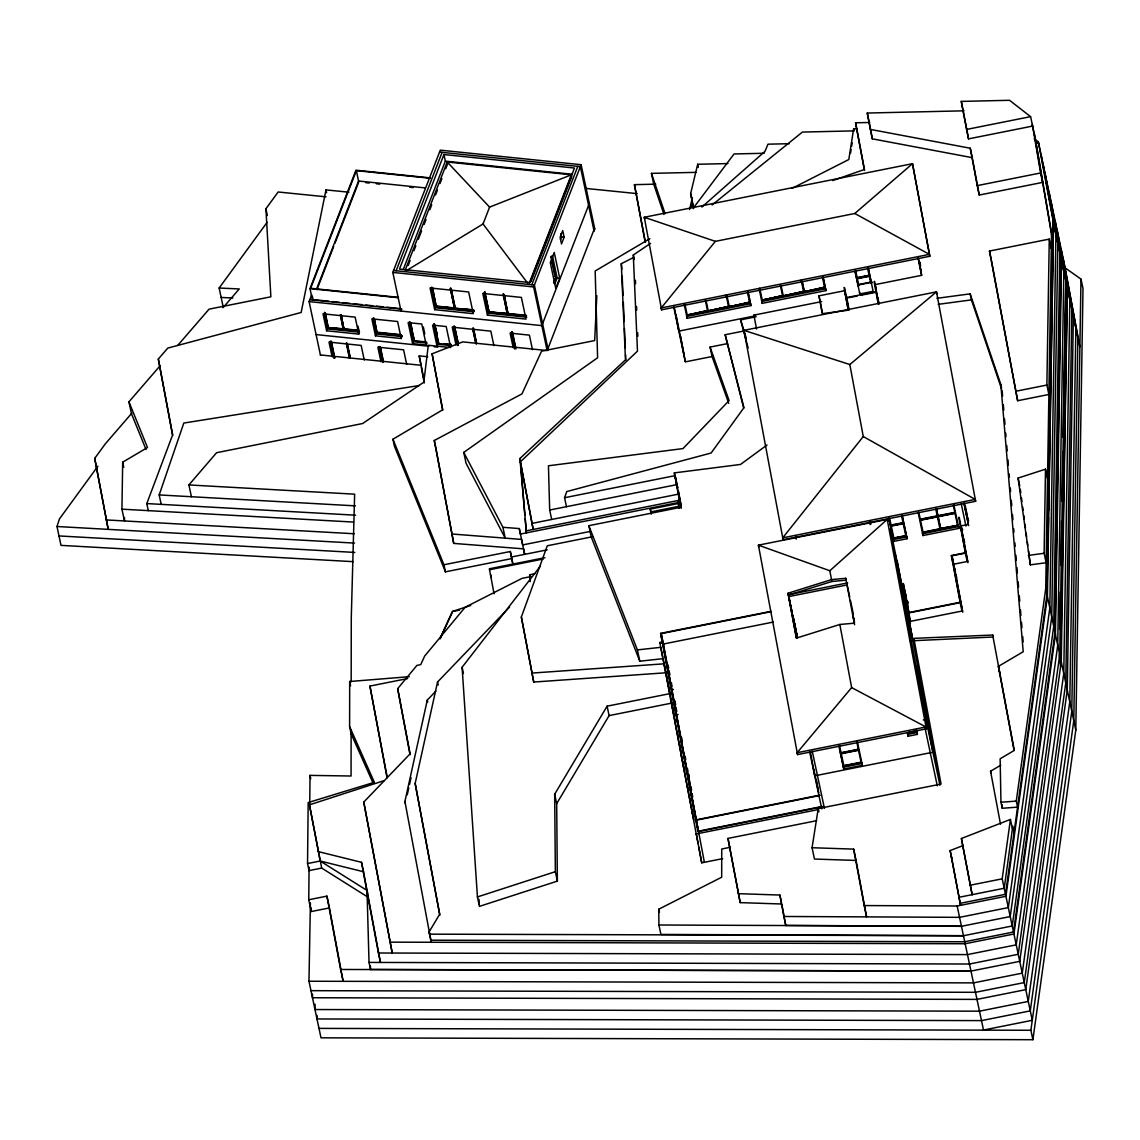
<?xml version="1.0" encoding="UTF-8"?>
<svg xmlns="http://www.w3.org/2000/svg" width="1140" height="1140" viewBox="0 0 1140 1140"><rect width="100%" height="100%" fill="white"/><g stroke="black" fill="none" stroke-linecap="round" stroke-linejoin="round"><path stroke-width="1.5" d="M373.036 783.009L351.12 733.69L349.61 726.607L349.681 681.506L409.274 676.69M351.12 729.785L351.063 776.012L310.037 775.385L309.738 803.814M351.177 681.791L351.277 617.809L354.64 494.176L188.898 484.942L191.406 496.726M367.051 896.596L321.694 868.082L309.054 870.604L307.543 863.536L308.171 802.56L374.362 782.311L349.61 726.607M308.755 899.759L326.923 896.126L329.432 907.91L311.263 911.544L308.755 899.759L309.083 867.768M309.054 870.604L309.083 867.127M311.263 911.544L311.291 907.996M124.502 517.475L124.445 520.952L121.937 509.167L122.678 462.184L147.488 447.521L128.934 401.836L160.284 365.57M1044.126 553.285L1045.494 469.181L1018.077 478.073L1030.346 564.856L1046.135 562.718L1044.126 553.285L1028.337 555.422M1046.876 385.049L1049.27 239.115L989.463 251.057L1017.649 400.724L1048.871 394.483L1046.876 385.049L1015.64 391.291M936.923 298.31L970.14 293.849L1000.877 384.679L1023.193 651.738L998.384 666.387L1014.087 750.533L1000.136 758.77L1000.963 802.232L1002.245 808.274L1017.564 807.134L1016.281 801.106L1045.722 588.611L1051.507 234.227L1034.322 133.879M960.136 903.35L1005.494 894.302L1047.005 594.638L1052.79 240.255L1035.605 139.921L1030.589 116.651L1009.556 100.291L961.277 101.403L968.515 138.88L1032.598 126.084M913.995 639.127L941.056 784.049L818.221 808.588L812.065 847.732L853.646 849.115L864.191 905.559L957.144 906.015L1005.922 896.282L1047.418 596.619L1053.517 222.898L1038.341 141.859L1034.194 138.909M1059.83 252.61L1053.731 626.33L1012.235 925.979L963.457 935.726L429.538 934.159L429.11 931.936L439.598 914.323L415.159 783.451L437.546 682.005L509.594 607.036M1061.112 258.652L1055.013 632.429L1013.517 932.021L964.739 941.768L430.82 940.201M307.543 863.536L320.183 861.014L367.009 890.44L369.032 962.417L969.47 964.027L1018.248 954.28L1059.744 654.688L1065.843 280.91L1063.05 437.29M326.923 896.126L340.618 969.47L970.981 971.095L1019.744 961.348L1061.255 661.756L1067.353 287.978L1051.08 201.837M1071.871 309.197L1065.757 682.988L1024.262 982.58L975.484 992.313L310.978 990.674M1064.119 267.145L1080.991 279.115L1073.78 720.708L1030.888 1030.275L1032.897 1039.708L320.995 1037.827L308.969 981.241L310.408 902.894M1032.897 1039.708L1075.79 730.142L1083 288.548L1080.991 279.115M1046.833 588.083L1047.104 598.928L1047.29 588.283M1047.532 547.286L1048.016 518.899M1048.202 508.269L1053.103 220.918L1079.879 346.93L1065.116 267.857L1038.341 141.859M1047.988 547.485L1048.501 517.332M1048.615 510.25L1053.517 222.898M1059.174 654.089L1060.585 666.487L1067.353 287.978M1059.63 629.209L1060.285 591.888M1060.77 565.226L1061.568 520.809M1061.91 501.258L1062.808 451.497M312.545 994.18L312.474 997.742L976.994 999.395L1025.758 989.648L1067.268 690.056L1073.367 316.279L1057.108 230.138M315.082 1004.198L314.982 1009.541L979.502 1011.18L1028.266 1001.433L1069.776 701.841L1075.875 328.064L1061.112 248.99M317.048 1015.412L316.991 1018.96L981.497 1020.614L1030.275 1010.866L1071.771 711.274L1077.884 337.497L1063.121 258.424M596.818 295.659L594.667 340.575L541.557 351.191L521.978 393.884L434.269 440.496L453.72 543.409L523.602 548.853L524.642 554.368L519.298 528.575L502.911 527.293L463.752 452.395L597.602 357.775L595.166 270.992L649.857 238.688M957.144 906.015L983.506 1030.047L1032.284 1020.3L1002.202 878.826L1010.425 819.432L961.405 838.498L972.135 894.672L961.405 838.498M857.166 128.82L853.618 128.905L848.801 159.529L792.2 188.299M850.568 153.002L851.096 149.597M851.637 146.191L852.164 142.799M348.911 192.204L325.997 189.895L301.145 312.474L167.794 348.085L158.332 359.029L172.539 435.138L146.803 503.567L148.3 510.635M429.11 931.936L431.233 942.181L404.914 801.477L427.301 700.046L435.851 691.139M407.236 794.865L408.747 787.982M409.517 784.548L411.027 777.68M693.505 208.634L690.669 193.444L697.694 164.26L727.947 163.576M689.543 209.546L692.408 197.605M691.182 206.411L692.422 201.296M353.229 561.664L61.004 545.376L57 526.509L59.437 518.942L97.898 466.175M161.196 504.365L159.187 494.931L183.811 423.054L419.292 385.505M566.466 506.687L564.557 497.724L566.794 491.554L711.118 453.022L743.964 407.678L725.154 334.733L744.164 330.942M666.002 672.771L533.734 682.048L521.351 616.997L547.286 545.775L592.572 536.726M594.553 228.285L547.2 350.55L462.74 341.886L432.089 353.799L442.562 409.887L392.944 439.199L394.44 446.267L445.441 571.838L511.832 558.572L512.857 564.086L510.335 551.504L443.93 564.77L392.944 439.199M312.403 299.92L309.995 288.605L355.979 170.202L430.193 177.868M430.151 178.267L356.35 170.644L310.664 288.278L398.516 297.355M320.497 355.338L309.083 301.587L311.747 294.719M316.721 288.705L358.559 181.018L425.32 187.915M316.92 289.645L333.664 246.568M334.946 243.262L358.758 181.958L356.35 170.644M359.513 332.182L358.758 334.106L326.61 330.785L327.351 328.862L324.102 313.586M358.074 331.341L327.622 328.192L324.601 312.332M340.774 315.937L343.268 329.346L340.319 314.626M341.416 316.008L343.91 329.417L340.846 314.982M401.779 309.154L401.024 311.078L392.816 272.417L440.297 150.152L581.115 164.702L594.866 229.439M396.136 270.75L442.12 152.347M443.945 154.541L399.456 269.097L529.986 282.578L574.475 168.022L443.945 154.541L445.341 161.139L403.432 269.054M372.98 318.63L376.228 333.906L401.95 336.571L401.195 338.495L375.473 335.844L376.97 331.982M374.533 319.428L377.026 332.837L374.077 318.117M405.242 270.094L447.222 161.994L571.325 174.819L571.724 176.7L531.012 281.523M408.191 265.435L410.087 260.519M413.905 250.686L415.815 245.784M418.366 239.229L421.543 231.035M424.094 224.48L426.004 219.564M429.809 209.746L431.718 204.83M435.537 194.997L437.447 190.095M439.997 183.54L441.907 178.624M445.726 168.791L447.621 163.875M409.232 322.307L413.35 341.715L426.987 343.126L426.232 345.049L412.609 343.639L414.105 339.791M409.488 321.623L413.62 341.045L425.021 341.715M434.696 309.667L430.079 287.978L468.654 291.968L473.271 313.657L434.696 309.667L436.193 305.819M432.559 287.679L436.235 306.66L432.445 287.964M406.111 270.821L483.047 223.967L489.587 207.124L571.325 174.819L529.345 282.919M438.53 342.314L437.033 346.161L432.573 325.128L446.196 326.539L450.671 347.572M450.884 289.56L454.575 308.555L450.3 288.477M473.755 309.938L435.922 306.489L431.803 287.081M487.421 315.11L482.804 293.422L521.379 297.412L525.996 319.1L487.421 315.11L488.162 313.187L483.901 293.165M525.255 316.322L488.433 312.517L484.529 292.524M503.609 295.018L507.3 314.013L503.025 293.921M504.251 295.075L507.941 314.07L503.666 293.978M531.81 284.772L577.795 166.369M547.015 349.952L533.634 286.966L581.115 164.702M560.51 239.628L561.55 236.935L560.851 233.629M564.129 237.191L561.507 243.932L560.111 237.334L562.718 230.594L564.129 237.191L561.55 236.935M553.613 282.863L555.408 278.245M554.125 282.919L555.921 278.303L551.261 256.4M551.86 257.241L556.049 278.317L551.389 256.415M554.866 283.76L557.132 277.932L552.387 255.617M559.712 278.189L555.75 288.392L550.278 262.642L554.24 252.439L559.712 278.189L557.132 277.932M589.337 203.376L541.842 325.627L309.083 301.587M439.926 638.642L452.409 611.425L470.678 605.497M440.183 638.728L452.666 611.51L459.52 610.142M540.474 565.996L462.099 667.27L477.432 896.938L479.441 906.371L557.36 881.106L555.365 871.673L554.667 794.224L607.107 706.173L669.893 693.633L665.717 671.289M557.36 881.106L556.676 803.657L609.102 715.606L607.107 706.173M94.72 458.366L108.215 529.373L94.72 458.366L105.251 443.916L131.812 413.193M177.712 345.42L209.076 309.154L270.864 296.813L265.919 208.748L278.146 191.99L325.969 196.821M223.155 306.888L219.151 288.021L267.102 222.343M693.519 207.836L734.046 153.957L764.199 153.273M783.094 539.761L743.95 330.344L936.481 291.868L975.64 501.286L783.094 539.761L782.696 537.866L863.265 436.534L849.827 364.543L936.481 291.868L936.881 293.764M661.214 307.957L715.364 241.352L854.786 213.493L912.499 163.69L929.827 256.258L661.613 309.838L661.214 307.957L929.428 254.363L912.499 163.69L644.271 217.27L661.613 309.838M363.76 802.076L392.217 952.997L363.76 802.076L409.887 754.067L397.675 688.631L416.941 665.389L420.731 664.62L424.65 656.084L465.12 607.278L522.049 578.351L530.77 576.612M797.558 754.58L758.414 545.162L887.219 519.427L926.364 728.845L797.558 754.58L797.159 752.699L851.637 687.605L839.852 624.478L854.116 623.181M188.898 484.942L216.586 452.708L362.648 423.524L423.809 382.214L428.284 345.263L449.53 347.444M223.084 307.643L239.258 288.947L219.151 288.021M520.396 461.814L533.178 529.459L520.396 461.814L637.474 351.149L633.298 255.018L650.57 243.347M525.226 518.743L526.409 532.879L519.94 458.494L625.475 359.841L621.3 263.696L633.883 257.312M796.461 638.272L788.011 593.242L831.473 579.605L845.738 578.308L846.136 580.189L831.872 581.486L829.82 570.755L887.219 519.427L887.618 521.322M701.912 207.053L764.983 151.349L767.99 144.182L789.236 143.697M712.13 204.972L802.403 132.069L853.846 130.886M767.063 444.971L740.501 464.45L674.31 472.901L680.737 507.314L588.839 525.683L591.247 536.997L639.797 661.214L663.138 658.649L671.987 704.107M1000.507 824.192L990.56 771.21L1000.777 765.182M963.457 935.726L660.929 934.43L658.92 924.996L658.778 909.193L721.677 877.23L721.748 849.001L730.427 847.262M951.415 856.61L960.564 905.331L950.133 850.582L963.314 845.452M832.798 180.548L864.291 169.532L855.57 122.792L869.763 122.465M321.694 868.082L309.453 804.84L383.995 780.672M477.432 896.938L555.365 871.673M831.872 581.486L788.41 595.123L788.011 593.242M839.852 624.478L796.39 638.115L788.367 594.724L847.732 582.868M966.506 129.447L1030.589 116.651M1040.62 172.966L1042.63 182.4L979.246 195.054L977.236 185.62L1040.62 172.966L1032.313 124.445M857.209 277.918L869.165 275.524M857.266 278.203L869.207 275.723M857.308 278.388L869.264 275.994M687.206 314.925L750.319 302.513L686.594 315.253M762.232 299.934L825.346 287.522L761.606 300.262M687.249 315.21L707.513 310.579L687.249 315.21L685.012 304.579M708.282 311.006L728.546 306.375L708.282 311.006L706.03 300.39M729.315 306.803L749.564 302.185L729.315 306.803L726.807 295.075M762.275 300.219L782.524 295.588L762.275 300.219L759.725 288.206M783.294 296.015L803.558 291.384L783.294 296.015L781.057 285.399M804.327 291.812L824.576 287.195L804.327 291.812L802.19 281.751M750.548 303.739L686.807 316.464L687.164 318.331L750.904 305.606L748.04 291.854M825.574 288.748L761.834 301.473L762.19 303.354L825.916 290.615L823.066 276.863M857.594 284.715L871.174 282.007M858.506 284.929L872.371 282.164M819.005 295.83L844.683 290.7L848.317 310.194L822.339 313.671L819.005 295.83L822.41 313.229M875.221 284.601L921.647 275.324L918.441 258.153M756.533 329.004L753.896 315.125L821.641 301.601M854.744 269.938L859.859 293.963L873.14 291.313L868.024 267.273M755.592 315.78L678.799 331.113L674.624 308.726M846.336 297.64L876.005 291.712M848.573 297.725L857.237 296.001M860.7 295.303L874.58 292.538M748.182 348.014L740.601 319.856L756.062 316.763M728.731 403.332L712.072 356.521L710.063 347.087L727.534 343.596M713.084 356.321L685.34 361.865L680.537 336.101M564.557 497.724L675.122 475.636L676.704 483.103M551.689 519.47L549.68 510.036L677.018 484.6L677.687 487.735M531.895 523.417L679.027 494.019L678.357 490.884M525.982 530.898L680.309 500.061M680.737 502.042L520.324 534.09L519.298 528.575M678.799 506.317L650.783 511.917L650.256 509.11L678.272 503.51M590.221 531.425L522.633 544.934L521.607 539.42L451.725 533.99M547.172 549.865L511.361 557.018L510.335 551.504M544.934 557.688L489.359 568.789L494.062 593.812M489.559 569.729L543.324 558.985M530.228 581.671L529.644 574.774L534.874 573.719M782.696 537.866L975.227 499.405L975.64 501.286M937.878 515.707L954.807 512.33L955.021 513.356L938.092 516.734L936.41 508.753M891.124 525.341L903.122 523.146L891.181 525.611M920.336 519.498L937.322 516.306L920.393 519.783M937.935 515.993L954.907 512.801L937.992 516.263L940.671 528.903L936.453 509.039M891.223 525.811L903.179 523.417M920.436 519.968L937.379 516.591M938.035 516.463L954.964 513.071M940.571 528.347L957.6 525.526L953.339 505.376M893.817 537.98L905.773 535.586M923.03 532.138L939.959 528.76M940.628 528.618L957.557 525.241M889.599 518.101L893.874 538.251L906.585 536.213L893.204 538.294M958.27 525.298L922.517 533.021L958.37 525.868M892.919 539.662L906.813 536.883M922.431 533.762L958.883 526.481M910.034 621.428L962.488 610.955L953.752 564.2L967.718 561.422L961.077 525.882L968.373 524.414L964.454 503.424M888.673 517.346L893.774 541.386L907.055 538.736L902.096 515.052M918.142 512.43L922.987 535.543L958.84 528.39L958.142 524.642M961.448 529.957L962.787 529.687M910.447 620.63L908.723 612.551L960.108 602.276L951.387 555.536L965.323 552.757L958.74 517.446M962.773 612.251L951.986 555.807L965.922 553.028L959.267 517.361M387.059 777.836L369.93 686.081L407.621 678.557M900.657 584.093L903.308 583.566L905.716 594.88L903.065 595.422M823.322 806.607L697.922 831.659L660.601 633.37L771.125 611.297M819.774 795.136L695.984 819.86L661.214 633.641L771.053 611.696M663.295 641.72L659.803 642.404L701.727 862.795M660.003 643.359L662.668 642.818L704.378 862.253M773.262 622.07L663.409 644.014L698.378 831.188L822.168 806.45M905.388 602.248L908.039 601.721M905.587 603.188L908.238 602.661M910.319 622.725L908.267 613.035L960.707 602.547M910.205 640.851L993.097 637.018L992.683 635.037L912.428 638.414L903.877 592.601L910.447 623.409M672.657 689.657L673.469 689.515M609.102 715.606L671.902 703.067M677.331 714.595L678.129 714.438M923.3 720.024L925.965 719.497L890.354 528.789L909.692 623.423M797.159 752.699L925.965 726.964L926.364 728.845M908.138 732.835L916.104 731.239M910.618 732.535L907.625 733.718L916.916 731.852L913.71 731.923M908.096 736.24L917.386 734.388L917.044 732.507L907.739 734.374L908.096 736.24L907.397 732.935M841.135 752.998L858.392 749.55M841.178 753.198L858.448 749.75M841.192 753.284L858.491 750.02M843.814 765.638L861.085 762.19M839.596 745.774L843.871 765.923L861.897 762.803L843.315 766.522M843.429 767.177L862.025 763.458L862.367 765.339L843.785 769.044L838.926 745.931M695.514 820.344L819.86 795.506M695.614 834.067L818.435 809.528M1043.072 164.117L1057.835 243.176L1051.736 616.897L1010.225 916.56L961.462 926.293L785.774 925.438L781.784 904.006L740.202 902.623L727.976 838.413L816.596 820.7M722.632 858.648L701.727 862.823L698.792 847.077M970.126 885.239L1002.202 878.826M958.854 897.323L1004.212 888.26L1012.79 826.229L1014.087 832.271M938.206 304.337L971.423 299.877L1001.59 389.025M588.839 525.683L637.388 649.9L660.73 647.335L662.782 657.025M1000.963 802.232L1016.281 801.106M531.824 673.084L664.093 663.822L665.048 668.297M979.246 195.054L972.263 157.662L872.328 138.838L867.269 113.045L964.041 110.822M663.965 214.391L653.747 184.224L651.439 173.365L695.927 172.354M645.026 241.452L634.424 184.652L655.757 184.167M389.909 942.153L965.167 943.749L1013.93 934.002L1055.44 634.41L1061.54 260.632L1045.067 173.537M318.188 851.58L361.508 862.31L378.437 952.997L967.475 954.593L1016.239 944.846L1057.735 645.254L1063.848 271.477L1049.085 192.404M369.032 962.417L370.529 969.485L970.981 971.095M308.969 981.241L973.489 982.88L1022.252 973.147L1063.748 673.555L1069.861 299.763L1055.099 220.704M318.986 1028.394L1030.888 1030.275M738.293 893.66L779.874 895.057L783.878 916.475L959.552 917.344L1008.33 907.597L1049.826 607.948L1055.925 234.213L1041.162 155.154M658.92 924.996L961.462 926.293M864.191 905.559L866.585 916.888L856.055 860.444L814.473 859.047L812.065 847.732M221.16 297.454L232.888 297.996M159.187 494.931L355.381 505.861M146.803 503.567L355.609 515.195M121.937 509.167L353.571 522.077M106.22 519.94L354.312 533.762M57 526.509L354.526 543.096M59.009 535.942L354.768 552.43M586.188 188.47L637.289 193.629M439.541 152.09L580.36 166.625L594.125 231.363M445.341 161.139L572.351 174.263M365.783 182.685L369.303 183.041M376.328 183.768L379.834 184.138M409.716 187.216L413.222 187.587M555.465 277.747L556.235 277.832M393.557 270.493L534.375 285.029L548.141 349.766M392.816 272.417L533.634 286.966M309.995 288.605L398.345 297.74M436.463 306.09L454.789 307.985M472.088 309.767L455.216 308.627L450.941 288.534M507.514 313.429L488.974 312.118L484.7 292.025M508.155 313.5L526.481 315.381M436.349 306.375L454.675 308.27L450.414 288.178M473.656 310.237L455.33 308.341L451.055 288.249M507.4 313.714L489.074 311.818L484.814 291.74M526.381 315.68L508.055 313.785L504.136 295.374M488.647 311.947L526.267 315.965M474.283 311.063L435.694 307.073L431.576 287.651M474.012 311.733L435.437 307.743L431.176 287.722M488.162 313.187L526.751 317.177M328.876 301.231L313.058 299.592L312.374 296.357M332.395 301.587L339.421 302.314M342.94 302.684L349.966 303.397M353.471 303.767L362.264 304.679M365.783 305.036L372.809 305.762M376.314 306.133L383.353 306.845M386.859 307.216L400.924 308.669M309.823 299.663L401.522 309.125M343.496 328.776L328.163 327.779L325.099 313.358M344.137 328.833L359.243 330.401M377.255 332.253L399.941 334.604M343.382 329.061L328.277 327.493L325.313 312.773M359.143 330.685L344.024 329.118L340.96 314.697M377.141 332.552L401.579 335.075M327.836 327.608L359.029 330.971M401.465 335.36L376.713 332.666L373.82 319.086M402.206 335.901L376.485 333.236L373.236 317.96M327.351 328.862L357.817 332.011M414.476 340.532L410.058 322.663M444.173 343.696L451.226 344.423M414.29 341.017L426.645 342.285M451.07 344.807L438.045 343.567L433.927 324.145M451.411 345.648L437.789 344.237L433.656 324.829M316.079 334.59L428.953 346.246M434.24 346.802L437.774 347.159M424.251 382.969L419.192 355.851L427.657 356.735M320.368 354.939L420.389 365.213M870.333 129.404L970.254 148.228L972.263 157.662M378.437 952.997L380.447 962.431L363.517 871.744L320.183 861.014L309.453 804.84M849.827 364.543L743.95 330.344L744.349 332.224M715.364 241.352L644.271 217.27L644.684 219.165M829.82 570.755L758.414 545.162L758.812 547.043M851.637 687.605L925.965 726.964M854.786 213.493L929.428 254.363L929.827 256.258M863.265 436.534L975.227 499.405M1035.989 141.873L1038.754 143.84M447.222 161.994L489.587 207.124M483.047 223.967L527.635 283.147M146.02 449.516L131.428 413.62L128.934 401.836M710.063 347.087L729.101 400.582L682.974 448.59L548.44 465.776L549.68 510.036M651.439 173.365L665.062 213.608M740.601 319.856L746.301 338.381M743.679 408.149L725.154 334.733M1051.507 234.227L1052.79 240.255M1049.27 239.115L1051.265 248.548M1045.494 469.181L1047.503 478.615M961.277 101.403L968.515 138.88M989.463 251.057L991.13 258.923M1045.722 588.611L1047.005 594.638M1047.418 596.619L1059.744 654.688M1061.255 661.756L1075.79 730.142M1000.877 384.679L1001.519 387.7M1018.077 478.073L1019.744 485.939M970.14 293.849L971.423 299.877M918.014 258.039L921.662 275.41M964.226 503.78L966.777 515.793M963.87 503.224L968.63 525.611M998.384 666.387L999.666 672.429M961.219 503.752L965.979 526.153M961.604 527.905L962.303 531.226M961.077 525.882L961.49 527.849M963.899 538.949L964.611 542.54M965.922 553.028L967.988 562.718M965.323 552.757L967.048 560.837M953.738 504.35L958.84 528.39M867.269 113.045L872.328 138.838M1010.425 819.432L1012.434 828.865M956.061 574.731L956.759 578.051M951.986 555.807L954.052 565.511M954.75 568.846L955.477 572.266M951.387 555.536L953.439 565.24M960.45 603.901L961.832 610.37M855.57 122.792L864.605 170.373M935.74 508.882L940.015 529.031L923.087 532.423L918.812 512.273M990.56 771.21L990.988 773.191M853.618 128.905L854.045 130.886M875.548 286.112L876.19 289.132M868.281 268.185L871.573 283.632M867.626 268.299L870.789 283.233M855.684 270.679L858.833 285.613M855 270.836L858.292 286.283M902.31 516.42L907.055 538.736M901.555 515.722L905.815 535.871L893.874 538.251M846.35 295.787L847.034 299.022M845.324 293.721L845.966 296.742M907.098 601.036L907.81 604.414M888.929 518.258L893.774 541.386M905.858 598.201L902.852 584.051L908.267 613.035M895.128 553.527L897.75 566.68L896.539 560.125M900.372 581.571L912.855 640.395M916.076 665.703L928.558 724.456M920.094 687.192L922.716 700.345L921.305 693.733M925.965 719.497L939.93 785.232L912.827 640.01M925.139 728.631L937.28 785.759M950.133 850.582L951.829 858.591M822.852 276.179L825.916 290.615M822.439 277.134L824.69 287.75M916.332 729.429L917.386 734.388M870.077 520.78L870.818 524.257M869.435 521.051L870.148 524.628M802.09 281.195L804.284 291.541M801.178 280.212L803.672 291.954M849.713 596.99L847.148 584.92L788.723 596.605L795.677 629.323M850.44 600.424L853.376 614.203M854.544 622.511L852.706 613.861L854.302 622.383M780.387 285.527L782.639 296.158M857.266 741.299L862.367 765.339M856.867 742.325L861.127 762.475L843.871 765.923M759.326 289.603L762.19 303.354M753.896 315.125L754.31 317.105M748.168 292.781L750.904 305.606M747.427 292.125L749.664 302.741M839.553 748.795L843.201 765.966M853.646 849.115L856.055 860.444M726.152 295.203L728.645 306.945M697.694 164.26L698.336 167.281M789.336 598.571L790.048 601.892M790.39 603.986L792.029 611.952M792.77 615.401L793.924 620.16M794.281 622.269L797.515 637.802M795.891 630.249L797.33 637.004M812.264 751.189L824.419 808.317M813.661 768.916L818.762 792.941M809.614 751.716L821.755 808.844M690.669 193.444L693.533 207.922M818.221 808.588L818.919 811.823M705.375 300.518L707.612 311.135M684.299 304.594L687.164 318.331M683.957 354.341L676.063 314.939M673.697 306.86L685.268 361.537M634.424 184.652L645.425 242.279M779.874 895.057L781.456 902.524M783.878 916.475L785.774 925.438M633.298 255.018L634.253 259.535M674.31 472.901L676.718 484.215M621.3 263.696L621.87 269.183M727.976 838.413L740.202 902.623M650.256 509.11L651.325 514.111M661.214 633.641L663.608 644.955M660.601 633.37L663.01 644.699M674.866 701.043L675.607 704.477M687.363 768.36L688.104 771.837M688.56 774.031L689.301 777.509M691.553 790.077L690.812 786.6L691.41 790.063M673.113 710.348L670.562 698.321L682.148 759.411M696.326 821.484L698.378 831.188M682.874 762.845L684.698 771.424M693.776 820.045L680.68 752.543M637.388 649.9L639.797 661.214M551.09 257.156L552.914 265.734M552.188 263.084L555.052 276.564M658.778 909.193L659.447 912.328M532.494 349.695L529.402 335.132L510.122 333.137L513.214 347.7M512.444 332.182L516.007 348.926M512.33 332.467L515.423 347.828M511.689 331.583L515.138 347.757M511.475 332.168L514.909 348.341M511.205 332.837L514.639 349.011M519.94 458.494L520.353 460.474M484.301 293.108L488.433 312.517M493.919 345.705L490.827 331.156L452.238 327.166L456.029 344.964M529.644 574.774L530.356 580.203M473.542 328.163L476.634 343.511M473.328 328.733L476.52 343.81M472.901 328.092L476.107 343.154M472.786 328.377L475.993 343.454M472.673 328.676L475.879 343.738M502.911 527.293L505.22 538.137L466.06 463.239L463.752 452.395M521.351 616.997L533.734 682.048M554.667 794.224L556.676 803.657M454.575 326.197L458.137 342.94M454.461 326.496L458.38 344.907M454.347 326.781L458.266 345.192M454.162 327.223L457.61 343.397M453.592 326.183L457.724 345.591M453.335 326.852L457.111 344.651M490.542 574.375L491.212 577.481M435.637 327.636L437.09 334.49L435.437 327.75M434.725 324.686L438.686 343.639L434.141 323.575M432.089 353.799L442.805 410.158M423.325 326.966L424.778 333.82M426.232 345.049L421.772 324.017L408.134 322.606L412.609 343.639M419.192 355.851L421.202 365.284M410.799 323.489L412.253 330.344M410.286 322.164L414.262 341.102M434.269 440.496L435.936 448.362M401.195 338.495L397.589 321.523L371.868 318.858L375.473 335.844M406.681 364.373L403.589 349.809L377.867 347.159L380.959 361.722M443.93 564.77L445.441 571.838M462.099 667.27L463.439 673.555M380.56 347.871L383.411 361.252M380.09 346.474L383.183 361.836M379.791 347.216L382.883 361.779M379.563 347.786L382.655 362.349M378.964 346.845L382.057 361.409M437.546 682.005L438.188 685.026M358.003 326.168L358.687 329.375M358.758 334.106L355.153 317.134L323.005 313.814L326.61 330.785M364.244 359.983L361.152 345.434L329.004 342.1L332.096 356.663M325.997 189.895L326.596 192.717M427.301 700.046L427.714 702.026M347.444 344.437L350.293 357.832M346.973 343.055L350.18 358.131M346.859 343.354L350.065 358.416M346.802 344.38L349.652 357.775M346.332 342.998L349.424 358.345M331.341 341.145L334.775 358.174M331.113 341.715L334.618 357.675M330.928 342.171L334.02 356.72M324.373 312.916L327.622 328.192M330.358 341.131L333.792 357.305M330.087 341.801L333.536 357.974M397.675 688.631L410.272 754.58M415.159 783.451L439.912 915.121M404.914 801.477L405.341 803.458M369.93 686.081L387.13 776.881M265.919 208.748L267.344 215.474M349.681 681.506L350.579 685.739M361.508 862.31L363.517 871.744M367.009 890.44L367.607 893.276M310.037 775.385L310.75 778.748M340.618 969.47L343.126 981.269L329.432 907.91M158.332 359.029L172.753 435.295M122.678 462.184L123.747 467.229M991.458 260.49L1017.649 400.724M970.254 148.228L977.236 185.62M992.683 635.037L1014.173 749.864M967.931 517.631L968.587 521.137M919.966 262.399L920.607 265.834M966.577 511.703L967.233 515.195M919.667 262.029L920.308 265.463M965.323 506.231L965.979 509.737M919.396 262.471L921.106 271.32M960.935 527.82L965.651 553.043M953.909 567.649L960.379 602.276M922.645 533.677L922.987 535.543M877.9 297.853L878.883 303.083M874.565 281.338L878.926 304.394M876.304 292.182L878.227 302.442M874.109 281.808L878.256 304.038M859.503 292.096L859.859 293.963M905.516 593.94L909.022 612.693M903.308 583.566L908.723 612.551M905.26 595.365L908.138 610.798M910.205 626.017L911.843 634.766M903.55 593.156L904.775 599.697L902.153 586.544L903.365 593.099M929.727 733.362L927.105 720.209L932.178 746.444L929.556 733.305M897.308 561.521L906.044 608.261M921.747 692.393L932.919 752.229L814.744 775.827L810.483 752.172M846.835 298.082L849.072 310.052M844.626 287.708L848.773 309.923M844.027 287.437L848.203 309.809M916.047 730.954L908.081 732.55M845.738 578.308L854.573 624.72M843.087 765.31L843.785 769.044M795.577 535.615L796.233 539.106M794.509 623.081L794.979 625.589M795.122 626.088L797.273 637.873M793.069 616.797L796.96 637.63M816.269 779.589L817.822 787.94M679.355 495.743L679.996 499.192M680.637 502.626L681.278 506.06M677.018 484.6L677.659 488.034M678.3 491.468L679.91 500.075M680.552 503.51L681.193 506.958M675.122 475.636L681.221 508.312M677.858 501.386L679.169 508.383M668.04 664.919L668.653 668.211M669.166 670.89L669.893 674.823M671.432 683.003L672.044 686.366M674.795 701.086L675.436 704.548M675.949 707.213L676.732 711.503M681.592 737.537L682.261 741.029M685.097 756.233L685.753 759.696M688.418 774.017L689.13 777.879M689.714 780.928L690.356 784.391M692.051 793.497L692.707 796.988M672.657 707.114L674.296 715.863M674.937 719.354L675.593 722.86M677.231 731.609L677.887 735.101M679.511 743.85L681.15 752.6M682.789 761.349L683.43 764.855M687.363 785.845L688.004 789.35M689.643 798.085L690.298 801.591M691.923 810.341L692.578 813.832M696.497 834.836L698.136 843.586M421.515 366.98L424.365 382.228M436.264 449.93L453.72 543.409M1020.314 489.274L1020.77 492.779M1021.483 498.052L1021.939 501.572M1022.637 506.844L1023.107 510.364M1023.806 515.636L1024.276 519.156M1024.974 524.428L1025.444 527.934M1026.143 533.221L1026.613 536.726M1027.311 541.999L1027.781 545.519M1028.48 550.791L1030.346 564.856M1002.16 390.707L1002.602 396.022M1003.343 404.857L1003.784 410.172M1004.525 419.007L1004.967 424.322M1005.708 433.157L1006.007 436.691M1006.734 445.541L1007.19 450.841M1007.917 459.691L1008.373 464.992M1009.1 473.841L1009.399 477.375M1010.282 487.991L1010.582 491.525M1011.323 500.36L1011.764 505.676M1012.505 514.51L1012.947 519.826M1013.688 528.661L1013.987 532.195M1014.871 542.811L1015.17 546.345M1015.897 555.194L1016.353 560.495M1016.937 567.577L1017.379 572.879M1018.12 581.728L1018.562 587.029M1019.303 595.878L1019.744 601.179M1020.485 610.014L1020.927 615.329M1021.526 622.397L1021.967 627.712M1022.708 636.548L1023.15 641.863M520.652 464.009L524.927 515.209M478.971 899.303L479.313 904.604M635.422 280.269L635.564 283.774M636.562 306.489L636.704 309.995M637.688 332.709L637.844 336.214M622.183 276.165L623.01 295.403M623.324 302.385L624.15 321.608M624.464 328.605L625.29 347.828M625.589 354.825L625.817 360.069M370.429 965.979L370.529 969.485M1002.174 804.797L1002.245 808.274M869.107 275.253L857.152 277.633L857.365 278.673L869.307 276.279L869.107 275.253M903.023 522.676L891.081 525.055L891.281 526.096L903.236 523.702L903.023 522.676M937.223 515.836L920.294 519.227L920.493 520.253L937.422 516.876L937.223 515.836M858.349 749.265L841.078 752.714L841.292 753.754L858.548 750.305L858.349 749.265"/></g></svg>
